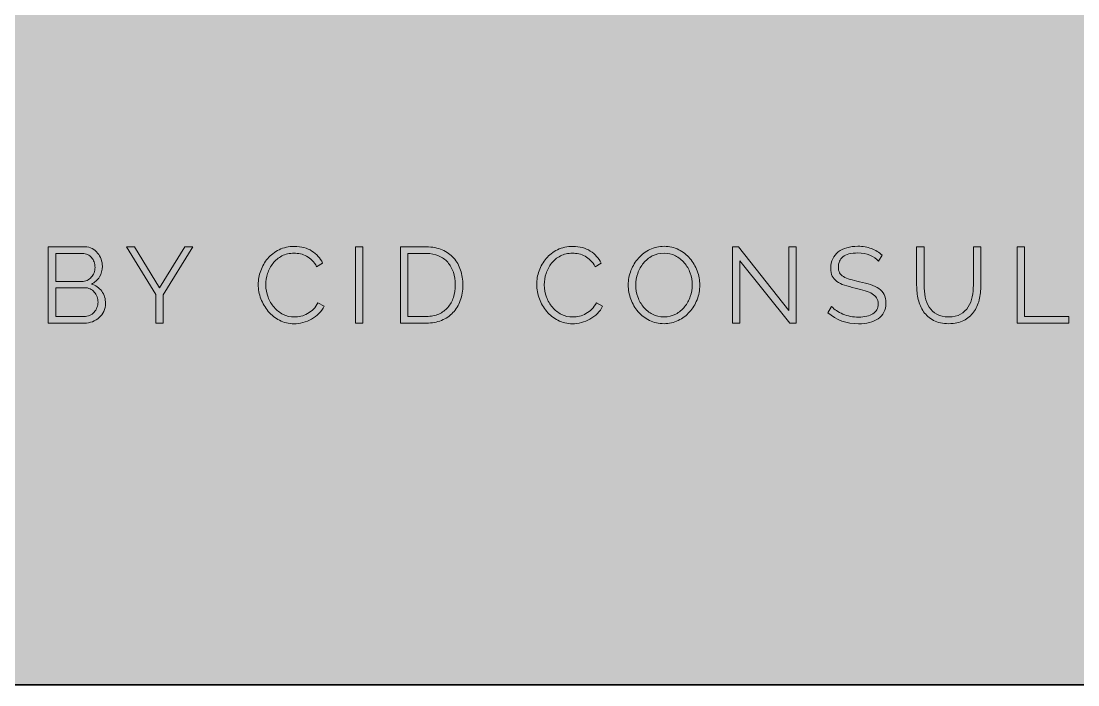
# Model space of a CAD drawing. Header units: centimetres. Extents: x -8 to 123, y -18 to 6.
# Drawn here: x 66.854 to 70.783, y -10.384 to -7.917 of the extents above; entities that cross this region are included whole.
import ezdxf

# ---------------------------------------------------------------- set-up
doc = ezdxf.new("R2010")
doc.units = ezdxf.units.CM
doc.header["$MEASUREMENT"] = 0
doc.layers.add('Layer 1', color=7, linetype='Continuous', lineweight=0)

# ---------------------------------------------------------------- blocks, each defined once
blk = doc.blocks.new('Block_17')
at = {"layer": 'Layer 1', "true_color": 0xf8f8f8, "transparency": 33554687}
h = blk.add_hatch(color=7, dxfattribs=at)
h.dxf.hatch_style = 2
edge = h.paths.add_edge_path()
edge.add_spline(control_points=[(67.1396, -8.9617), (67.1396, -8.9548), (67.1384, -8.9481), (67.136, -8.9415), (67.1336, -8.935), (67.1302, -8.9293), (67.1258, -8.9244), (67.1214, -8.9194), (67.1162, -8.9154), (67.1102, -8.9124), (67.1042, -8.9093), (67.0978, -8.9078), (67.0909, -8.9078), (67.0909, -8.9078), (66.9822, -8.9078), (66.9822, -8.9078), (66.9822, -8.9078), (66.9822, -9.0152), (66.9822, -9.0152), (66.9822, -9.0152), (67.0881, -9.0152), (67.0881, -9.0152), (67.0952, -9.0152), (67.102, -9.0138), (67.1084, -9.0108), (67.1148, -9.0079), (67.1203, -9.004), (67.1248, -8.9991), (67.1293, -8.9941), (67.1329, -8.9884), (67.1356, -8.9819), (67.1382, -8.9754), (67.1396, -8.9686), (67.1396, -8.9617)], knot_values=[0, 0, 0, 0, 1, 1, 1, 2, 2, 2, 3, 3, 3, 4, 4, 4, 5, 5, 5, 6, 6, 6, 7, 7, 7, 8, 8, 8, 9, 9, 9, 10, 10, 10, 11, 11, 11, 11], degree=3, periodic=0)
edge = h.paths.add_edge_path()
edge.add_spline(control_points=[(66.9822, -8.7804), (66.9822, -8.7804), (66.9822, -8.885), (66.9822, -8.885), (66.9822, -8.885), (67.0797, -8.885), (67.0797, -8.885), (67.0866, -8.885), (67.093, -8.8836), (67.099, -8.8806), (67.105, -8.8777), (67.1102, -8.8738), (67.1146, -8.8691), (67.119, -8.8643), (67.1224, -8.8587), (67.1248, -8.8525), (67.1272, -8.8462), (67.1284, -8.8396), (67.1284, -8.8327), (67.1284, -8.8255), (67.1273, -8.8187), (67.125, -8.8123), (67.1227, -8.806), (67.1195, -8.8004), (67.1154, -8.7958), (67.1113, -8.7911), (67.1064, -8.7874), (67.1006, -8.7846), (67.0949, -8.7818), (67.0887, -8.7804), (67.0821, -8.7804), (67.0821, -8.7804), (66.9822, -8.7804), (66.9822, -8.7804)], knot_values=[0, 0, 0, 0, 1, 1, 1, 2, 2, 2, 3, 3, 3, 4, 4, 4, 5, 5, 5, 6, 6, 6, 7, 7, 7, 8, 8, 8, 9, 9, 9, 10, 10, 10, 11, 11, 11, 11], degree=3, periodic=0)
edge = h.paths.add_edge_path()
edge.add_spline(control_points=[(67.1675, -8.9665), (67.1675, -8.9771), (67.1654, -8.9869), (67.1611, -8.9959), (67.1569, -9.0048), (67.1512, -9.0125), (67.144, -9.019), (67.1368, -9.0255), (67.1284, -9.0306), (67.1188, -9.0342), (67.1092, -9.0378), (67.099, -9.0396), (67.0881, -9.0396), (67.0881, -9.0396), (66.9547, -9.0396), (66.9547, -9.0396), (66.9547, -9.0396), (66.9547, -8.756), (66.9547, -8.756), (66.9547, -8.756), (67.0909, -8.756), (67.0909, -8.756), (67.1007, -8.756), (67.1096, -8.7582), (67.1176, -8.7624), (67.1256, -8.7667), (67.1324, -8.7722), (67.138, -8.779), (67.1436, -8.7858), (67.1479, -8.7935), (67.151, -8.8022), (67.154, -8.8108), (67.1556, -8.8195), (67.1556, -8.8283), (67.1556, -8.8427), (67.152, -8.8558), (67.1448, -8.8677), (67.1376, -8.8795), (67.1276, -8.8884), (67.1148, -8.8942), (67.1311, -8.899), (67.1439, -8.9079), (67.1533, -8.921), (67.1628, -8.934), (67.1675, -8.9492), (67.1675, -8.9665)], knot_values=[0, 0, 0, 0, 1, 1, 1, 2, 2, 2, 3, 3, 3, 4, 4, 4, 5, 5, 5, 6, 6, 6, 7, 7, 7, 8, 8, 8, 9, 9, 9, 10, 10, 10, 11, 11, 11, 12, 12, 12, 13, 13, 13, 14, 14, 14, 15, 15, 15, 15], degree=3, periodic=0)
h = blk.add_hatch(color=7, dxfattribs=at)
h.dxf.hatch_style = 2
edge = h.paths.add_edge_path()
edge.add_spline(control_points=[(67.2754, -8.756), (67.2754, -8.756), (67.3684, -8.9086), (67.3684, -8.9086), (67.3684, -8.9086), (67.4619, -8.756), (67.4619, -8.756), (67.4619, -8.756), (67.4922, -8.756), (67.4922, -8.756), (67.4922, -8.756), (67.382, -8.9341), (67.382, -8.9341), (67.382, -8.9341), (67.382, -9.0396), (67.382, -9.0396), (67.382, -9.0396), (67.3544, -9.0396), (67.3544, -9.0396), (67.3544, -9.0396), (67.3544, -8.9334), (67.3544, -8.9334), (67.3544, -8.9334), (67.245, -8.756), (67.245, -8.756), (67.245, -8.756), (67.2754, -8.756), (67.2754, -8.756)], knot_values=[0, 0, 0, 0, 1, 1, 1, 2, 2, 2, 3, 3, 3, 4, 4, 4, 5, 5, 5, 6, 6, 6, 7, 7, 7, 8, 8, 8, 9, 9, 9, 9], degree=3, periodic=0)
h = blk.add_hatch(color=7, dxfattribs=at)
h.dxf.hatch_style = 2
edge = h.paths.add_edge_path()
edge.add_spline(control_points=[(67.7354, -8.8958), (67.7354, -8.8788), (67.7384, -8.8618), (67.7444, -8.8449), (67.7504, -8.828), (67.7591, -8.8129), (67.7706, -8.7996), (67.782, -8.7863), (67.7961, -8.7754), (67.8129, -8.767), (67.8297, -8.7586), (67.8487, -8.7544), (67.87, -8.7544), (67.8953, -8.7544), (67.9169, -8.7602), (67.9347, -8.7716), (67.9526, -8.783), (67.9659, -8.798), (67.9747, -8.8163), (67.9747, -8.8163), (67.9523, -8.8299), (67.9523, -8.8299), (67.9478, -8.8206), (67.9423, -8.8127), (67.9359, -8.8064), (67.9295, -8.8), (67.9226, -8.7948), (67.9152, -8.7908), (67.9077, -8.7868), (67.9, -8.7839), (67.892, -8.7822), (67.884, -8.7805), (67.8761, -8.7796), (67.8684, -8.7796), (67.8514, -8.7796), (67.8363, -8.783), (67.8233, -8.79), (67.8102, -8.7969), (67.7993, -8.806), (67.7903, -8.8171), (67.7814, -8.8283), (67.7747, -8.8409), (67.7702, -8.8549), (67.7656, -8.8688), (67.7634, -8.883), (67.7634, -8.8974), (67.7634, -8.9131), (67.7661, -8.9282), (67.7716, -8.9425), (67.777, -8.9569), (67.7845, -8.9696), (67.7939, -8.9807), (67.8034, -8.9917), (67.8146, -9.0005), (67.8275, -9.007), (67.8404, -9.0136), (67.8544, -9.0168), (67.8696, -9.0168), (67.8776, -9.0168), (67.8858, -9.0158), (67.8942, -9.0138), (67.9026, -9.0118), (67.9107, -9.0086), (67.9186, -9.0042), (67.9264, -8.9998), (67.9337, -8.9944), (67.9403, -8.9879), (67.947, -8.9813), (67.9526, -8.9734), (67.9571, -8.9641), (67.9571, -8.9641), (67.9803, -8.9761), (67.9803, -8.9761), (67.9757, -8.9867), (67.9693, -8.9961), (67.9611, -9.0042), (67.9528, -9.0124), (67.9436, -9.0192), (67.9335, -9.0248), (67.9234, -9.0304), (67.9127, -9.0347), (67.9014, -9.0376), (67.89, -9.0405), (67.8789, -9.042), (67.868, -9.042), (67.8486, -9.042), (67.8307, -9.0377), (67.8145, -9.0292), (67.7983, -9.0207), (67.7843, -9.0096), (67.7726, -8.9959), (67.7609, -8.9821), (67.7517, -8.9666), (67.7452, -8.9491), (67.7387, -8.9317), (67.7354, -8.9139), (67.7354, -8.8958)], knot_values=[0, 0, 0, 0, 1, 1, 1, 2, 2, 2, 3, 3, 3, 4, 4, 4, 5, 5, 5, 6, 6, 6, 7, 7, 7, 8, 8, 8, 9, 9, 9, 10, 10, 10, 11, 11, 11, 12, 12, 12, 13, 13, 13, 14, 14, 14, 15, 15, 15, 16, 16, 16, 17, 17, 17, 18, 18, 18, 19, 19, 19, 20, 20, 20, 21, 21, 21, 22, 22, 22, 23, 23, 23, 24, 24, 24, 25, 25, 25, 26, 26, 26, 27, 27, 27, 28, 28, 28, 29, 29, 29, 30, 30, 30, 31, 31, 31, 32, 32, 32, 32], degree=3, periodic=0)
h = blk.add_hatch(color=7, dxfattribs=at)
h.dxf.hatch_style = 2
edge = h.paths.add_edge_path()
edge.add_spline(control_points=[(68.0969, -9.0396), (68.0969, -9.0396), (68.0969, -8.7564), (68.0969, -8.7564), (68.0969, -8.7564), (68.1244, -8.7564), (68.1244, -8.7564), (68.1244, -8.7564), (68.1244, -9.0396), (68.1244, -9.0396), (68.1244, -9.0396), (68.0969, -9.0396), (68.0969, -9.0396)], knot_values=[0, 0, 0, 0, 1, 1, 1, 2, 2, 2, 3, 3, 3, 4, 4, 4, 4], degree=3, periodic=0)
h = blk.add_hatch(color=7, dxfattribs=at)
h.dxf.hatch_style = 2
edge = h.paths.add_edge_path()
edge.add_spline(control_points=[(68.4679, -8.8974), (68.4679, -8.8804), (68.4655, -8.8647), (68.4607, -8.8505), (68.4559, -8.8362), (68.4489, -8.8239), (68.4397, -8.8135), (68.4305, -8.8031), (68.4193, -8.7951), (68.406, -8.7894), (68.3927, -8.7836), (68.3774, -8.7808), (68.3601, -8.7808), (68.3601, -8.7808), (68.2918, -8.7808), (68.2918, -8.7808), (68.2918, -8.7808), (68.2918, -9.0148), (68.2918, -9.0148), (68.2918, -9.0148), (68.3601, -9.0148), (68.3601, -9.0148), (68.3776, -9.0148), (68.3932, -9.0118), (68.4066, -9.0058), (68.42, -8.9998), (68.4313, -8.9916), (68.4403, -8.9811), (68.4494, -8.9706), (68.4562, -8.9582), (68.4609, -8.9439), (68.4656, -8.9297), (68.4679, -8.9142), (68.4679, -8.8974)], knot_values=[0, 0, 0, 0, 1, 1, 1, 2, 2, 2, 3, 3, 3, 4, 4, 4, 5, 5, 5, 6, 6, 6, 7, 7, 7, 8, 8, 8, 9, 9, 9, 10, 10, 10, 11, 11, 11, 11], degree=3, periodic=0)
edge = h.paths.add_edge_path()
edge.add_spline(control_points=[(68.2642, -9.0396), (68.2642, -9.0396), (68.2642, -8.756), (68.2642, -8.756), (68.2642, -8.756), (68.3601, -8.756), (68.3601, -8.756), (68.3827, -8.756), (68.4025, -8.7598), (68.4196, -8.7672), (68.4366, -8.7747), (68.4508, -8.7848), (68.4621, -8.7976), (68.4734, -8.8103), (68.4819, -8.8253), (68.4875, -8.8425), (68.4931, -8.8597), (68.4959, -8.878), (68.4959, -8.8974), (68.4959, -8.919), (68.4927, -8.9385), (68.4863, -8.9559), (68.4799, -8.9734), (68.4708, -8.9883), (68.4591, -9.0006), (68.4474, -9.013), (68.4332, -9.0226), (68.4164, -9.0294), (68.3996, -9.0362), (68.3808, -9.0396), (68.3601, -9.0396), (68.3601, -9.0396), (68.2642, -9.0396), (68.2642, -9.0396)], knot_values=[0, 0, 0, 0, 1, 1, 1, 2, 2, 2, 3, 3, 3, 4, 4, 4, 5, 5, 5, 6, 6, 6, 7, 7, 7, 8, 8, 8, 9, 9, 9, 10, 10, 10, 11, 11, 11, 11], degree=3, periodic=0)
h = blk.add_hatch(color=7, dxfattribs=at)
h.dxf.hatch_style = 2
edge = h.paths.add_edge_path()
edge.add_spline(control_points=[(68.7706, -8.8958), (68.7706, -8.8788), (68.7736, -8.8618), (68.7796, -8.8449), (68.7856, -8.828), (68.7943, -8.8129), (68.8058, -8.7996), (68.8172, -8.7863), (68.8313, -8.7754), (68.8481, -8.767), (68.8649, -8.7586), (68.8839, -8.7544), (68.9052, -8.7544), (68.9305, -8.7544), (68.9521, -8.7602), (68.9699, -8.7716), (68.9877, -8.783), (69.0011, -8.798), (69.0098, -8.8163), (69.0098, -8.8163), (68.9875, -8.8299), (68.9875, -8.8299), (68.983, -8.8206), (68.9775, -8.8127), (68.9711, -8.8064), (68.9647, -8.8), (68.9578, -8.7948), (68.9503, -8.7908), (68.9429, -8.7868), (68.9352, -8.7839), (68.9272, -8.7822), (68.9192, -8.7805), (68.9113, -8.7796), (68.9036, -8.7796), (68.8866, -8.7796), (68.8715, -8.783), (68.8585, -8.79), (68.8454, -8.7969), (68.8345, -8.806), (68.8255, -8.8171), (68.8166, -8.8283), (68.8099, -8.8409), (68.8054, -8.8549), (68.8008, -8.8688), (68.7986, -8.883), (68.7986, -8.8974), (68.7986, -8.9131), (68.8013, -8.9282), (68.8068, -8.9425), (68.8122, -8.9569), (68.8197, -8.9696), (68.8291, -8.9807), (68.8386, -8.9917), (68.8497, -9.0005), (68.8627, -9.007), (68.8756, -9.0136), (68.8896, -9.0168), (68.9048, -9.0168), (68.9128, -9.0168), (68.921, -9.0158), (68.9294, -9.0138), (68.9378, -9.0118), (68.9459, -9.0086), (68.9537, -9.0042), (68.9616, -8.9998), (68.9688, -8.9944), (68.9755, -8.9879), (68.9821, -8.9813), (68.9877, -8.9734), (68.9923, -8.9641), (68.9923, -8.9641), (69.0154, -8.9761), (69.0154, -8.9761), (69.0109, -8.9867), (69.0045, -8.9961), (68.9963, -9.0042), (68.988, -9.0124), (68.9788, -9.0192), (68.9687, -9.0248), (68.9586, -9.0304), (68.9479, -9.0347), (68.9366, -9.0376), (68.9252, -9.0405), (68.9141, -9.042), (68.9032, -9.042), (68.8838, -9.042), (68.8659, -9.0377), (68.8497, -9.0292), (68.8335, -9.0207), (68.8195, -9.0096), (68.8078, -8.9959), (68.796, -8.9821), (68.7869, -8.9666), (68.7804, -8.9491), (68.7739, -8.9317), (68.7706, -8.9139), (68.7706, -8.8958)], knot_values=[0, 0, 0, 0, 1, 1, 1, 2, 2, 2, 3, 3, 3, 4, 4, 4, 5, 5, 5, 6, 6, 6, 7, 7, 7, 8, 8, 8, 9, 9, 9, 10, 10, 10, 11, 11, 11, 12, 12, 12, 13, 13, 13, 14, 14, 14, 15, 15, 15, 16, 16, 16, 17, 17, 17, 18, 18, 18, 19, 19, 19, 20, 20, 20, 21, 21, 21, 22, 22, 22, 23, 23, 23, 24, 24, 24, 25, 25, 25, 26, 26, 26, 27, 27, 27, 28, 28, 28, 29, 29, 29, 30, 30, 30, 31, 31, 31, 32, 32, 32, 32], degree=3, periodic=0)
h = blk.add_hatch(color=7, dxfattribs=at)
h.dxf.hatch_style = 2
edge = h.paths.add_edge_path()
edge.add_spline(control_points=[(69.1389, -8.8978), (69.1389, -8.9133), (69.1414, -8.9281), (69.1465, -8.9423), (69.1515, -8.9566), (69.1587, -8.9692), (69.168, -8.9803), (69.1773, -8.9913), (69.1884, -9.0001), (69.2012, -9.0066), (69.2139, -9.0132), (69.2282, -9.0164), (69.2439, -9.0164), (69.2599, -9.0164), (69.2744, -9.013), (69.2874, -9.006), (69.3005, -8.9991), (69.3115, -8.9901), (69.3206, -8.9789), (69.3296, -8.9677), (69.3366, -8.9551), (69.3416, -8.9409), (69.3465, -8.9268), (69.3489, -8.9124), (69.3489, -8.8978), (69.3489, -8.8824), (69.3463, -8.8675), (69.3412, -8.8533), (69.336, -8.839), (69.3287, -8.8265), (69.3194, -8.8155), (69.3101, -8.8046), (69.299, -8.7959), (69.2862, -8.7894), (69.2735, -8.7829), (69.2593, -8.7796), (69.2439, -8.7796), (69.2279, -8.7796), (69.2134, -8.783), (69.2004, -8.7898), (69.1873, -8.7966), (69.1763, -8.8055), (69.1672, -8.8167), (69.1582, -8.8279), (69.1512, -8.8406), (69.1463, -8.8547), (69.1413, -8.8688), (69.1389, -8.8832), (69.1389, -8.8978)], knot_values=[0, 0, 0, 0, 1, 1, 1, 2, 2, 2, 3, 3, 3, 4, 4, 4, 5, 5, 5, 6, 6, 6, 7, 7, 7, 8, 8, 8, 9, 9, 9, 10, 10, 10, 11, 11, 11, 12, 12, 12, 13, 13, 13, 14, 14, 14, 15, 15, 15, 16, 16, 16, 16], degree=3, periodic=0)
edge = h.paths.add_edge_path()
edge.add_spline(control_points=[(69.2439, -9.0416), (69.2242, -9.0416), (69.2062, -9.0375), (69.1898, -9.0294), (69.1734, -9.0213), (69.1594, -9.0105), (69.1476, -8.9971), (69.1359, -8.9836), (69.1269, -8.9682), (69.1205, -8.9509), (69.1141, -8.9336), (69.1109, -8.9159), (69.1109, -8.8978), (69.1109, -8.8789), (69.1143, -8.8608), (69.1211, -8.8435), (69.1279, -8.8262), (69.1373, -8.8109), (69.1492, -8.7976), (69.1612, -8.7843), (69.1753, -8.7737), (69.1916, -8.7658), (69.2078, -8.758), (69.2254, -8.754), (69.2443, -8.754), (69.264, -8.754), (69.282, -8.7582), (69.2984, -8.7666), (69.3148, -8.775), (69.3288, -8.786), (69.3403, -8.7996), (69.3519, -8.8131), (69.3609, -8.8285), (69.3673, -8.8457), (69.3737, -8.8629), (69.3769, -8.8804), (69.3769, -8.8982), (69.3769, -8.9171), (69.3735, -8.9352), (69.3667, -8.9525), (69.3599, -8.9698), (69.3506, -8.9851), (69.3388, -8.9982), (69.3269, -9.0114), (69.3129, -9.0219), (69.2966, -9.0298), (69.2804, -9.0377), (69.2628, -9.0416), (69.2439, -9.0416)], knot_values=[0, 0, 0, 0, 1, 1, 1, 2, 2, 2, 3, 3, 3, 4, 4, 4, 5, 5, 5, 6, 6, 6, 7, 7, 7, 8, 8, 8, 9, 9, 9, 10, 10, 10, 11, 11, 11, 12, 12, 12, 13, 13, 13, 14, 14, 14, 15, 15, 15, 16, 16, 16, 16], degree=3, periodic=0)
h = blk.add_hatch(color=7, dxfattribs=at)
h.dxf.hatch_style = 2
edge = h.paths.add_edge_path()
edge.add_spline(control_points=[(69.5262, -8.808), (69.5262, -8.808), (69.5262, -9.0396), (69.5262, -9.0396), (69.5262, -9.0396), (69.4987, -9.0396), (69.4987, -9.0396), (69.4987, -9.0396), (69.4987, -8.756), (69.4987, -8.756), (69.4987, -8.756), (69.5203, -8.756), (69.5203, -8.756), (69.5203, -8.756), (69.708, -8.9921), (69.708, -8.9921), (69.708, -8.9921), (69.708, -8.7564), (69.708, -8.7564), (69.708, -8.7564), (69.7355, -8.7564), (69.7355, -8.7564), (69.7355, -8.7564), (69.7355, -9.0396), (69.7355, -9.0396), (69.7355, -9.0396), (69.7116, -9.0396), (69.7116, -9.0396), (69.7116, -9.0396), (69.5262, -8.808), (69.5262, -8.808)], knot_values=[0, 0, 0, 0, 1, 1, 1, 2, 2, 2, 3, 3, 3, 4, 4, 4, 5, 5, 5, 6, 6, 6, 7, 7, 7, 8, 8, 8, 9, 9, 9, 10, 10, 10, 10], degree=3, periodic=0)
h = blk.add_hatch(color=7, dxfattribs=at)
h.dxf.hatch_style = 2
edge = h.paths.add_edge_path()
edge.add_spline(control_points=[(70.0419, -8.8091), (70.0339, -8.8001), (70.0231, -8.7928), (70.0097, -8.7872), (69.9963, -8.7816), (69.9812, -8.7788), (69.9644, -8.7788), (69.9391, -8.7788), (69.9207, -8.7835), (69.9093, -8.793), (69.8978, -8.8024), (69.8921, -8.8153), (69.8921, -8.8315), (69.8921, -8.84), (69.8936, -8.847), (69.8967, -8.8525), (69.8997, -8.8579), (69.9045, -8.8627), (69.9111, -8.8667), (69.9176, -8.8707), (69.9258, -8.8741), (69.9358, -8.877), (69.9458, -8.88), (69.9576, -8.8829), (69.9712, -8.8858), (69.9863, -8.889), (69.9999, -8.8925), (70.0119, -8.8964), (70.0239, -8.9003), (70.0341, -8.9052), (70.0426, -8.9112), (70.0512, -8.9172), (70.0577, -8.9245), (70.0622, -8.9331), (70.0667, -8.9418), (70.069, -8.9525), (70.069, -8.9653), (70.069, -8.9783), (70.0665, -8.9897), (70.0614, -8.9992), (70.0564, -9.0088), (70.0493, -9.0168), (70.0403, -9.0232), (70.0312, -9.0296), (70.0204, -9.0343), (70.0079, -9.0374), (69.9954, -9.0404), (69.9818, -9.042), (69.9672, -9.042), (69.9227, -9.042), (69.8848, -9.0283), (69.8533, -9.0008), (69.8533, -9.0008), (69.8669, -8.9781), (69.8669, -8.9781), (69.8773, -8.989), (69.8913, -8.9982), (69.9089, -9.0058), (69.9264, -9.0134), (69.946, -9.0172), (69.9676, -9.0172), (69.9902, -9.0172), (70.0079, -9.0132), (70.0207, -9.005), (70.0335, -8.9969), (70.0399, -8.9846), (70.0399, -8.9681), (70.0399, -8.9593), (70.0381, -8.9519), (70.0345, -8.9459), (70.0309, -8.9399), (70.0255, -8.9348), (70.0183, -8.9304), (70.0111, -8.926), (70.0021, -8.9222), (69.9913, -8.919), (69.9805, -8.9158), (69.9681, -8.9126), (69.954, -8.9094), (69.9391, -8.9059), (69.926, -8.9023), (69.9149, -8.8986), (69.9037, -8.8949), (69.8943, -8.8902), (69.8867, -8.8846), (69.8791, -8.879), (69.8734, -8.8723), (69.8695, -8.8645), (69.8657, -8.8566), (69.8637, -8.847), (69.8637, -8.8355), (69.8637, -8.8225), (69.8662, -8.8108), (69.8711, -8.8006), (69.876, -8.7903), (69.883, -8.7818), (69.8919, -8.775), (69.9008, -8.7682), (69.9115, -8.763), (69.9238, -8.7594), (69.9362, -8.7558), (69.9499, -8.754), (69.9648, -8.754), (69.9834, -8.754), (70.0001, -8.7569), (70.0149, -8.7626), (70.0297, -8.7684), (70.043, -8.7764), (70.055, -8.7868), (70.055, -8.7868), (70.0419, -8.8091), (70.0419, -8.8091)], knot_values=[0, 0, 0, 0, 1, 1, 1, 2, 2, 2, 3, 3, 3, 4, 4, 4, 5, 5, 5, 6, 6, 6, 7, 7, 7, 8, 8, 8, 9, 9, 9, 10, 10, 10, 11, 11, 11, 12, 12, 12, 13, 13, 13, 14, 14, 14, 15, 15, 15, 16, 16, 16, 17, 17, 17, 18, 18, 18, 19, 19, 19, 20, 20, 20, 21, 21, 21, 22, 22, 22, 23, 23, 23, 24, 24, 24, 25, 25, 25, 26, 26, 26, 27, 27, 27, 28, 28, 28, 29, 29, 29, 30, 30, 30, 31, 31, 31, 32, 32, 32, 33, 33, 33, 34, 34, 34, 35, 35, 35, 36, 36, 36, 37, 37, 37, 37], degree=3, periodic=0)
h = blk.add_hatch(color=7, dxfattribs=at)
h.dxf.hatch_style = 2
edge = h.paths.add_edge_path()
edge.add_spline(control_points=[(70.3022, -9.0164), (70.3201, -9.0164), (70.3349, -9.013), (70.3468, -9.0062), (70.3586, -8.9995), (70.3681, -8.9905), (70.3751, -8.9795), (70.3822, -8.9684), (70.3871, -8.9559), (70.3899, -8.9417), (70.3927, -8.9276), (70.3941, -8.9134), (70.3941, -8.899), (70.3941, -8.899), (70.3941, -8.756), (70.3941, -8.756), (70.3941, -8.756), (70.422, -8.756), (70.422, -8.756), (70.422, -8.756), (70.422, -8.899), (70.422, -8.899), (70.422, -8.9182), (70.4199, -8.9364), (70.4156, -8.9535), (70.4114, -8.9707), (70.4045, -8.9858), (70.3951, -8.9988), (70.3856, -9.0119), (70.3733, -9.0223), (70.3581, -9.03), (70.343, -9.0377), (70.3245, -9.0416), (70.3026, -9.0416), (70.28, -9.0416), (70.2611, -9.0375), (70.2459, -9.0294), (70.2307, -9.0213), (70.2185, -9.0106), (70.2092, -8.9972), (70.1998, -8.9839), (70.1932, -8.9688), (70.1892, -8.9517), (70.1852, -8.9347), (70.1832, -8.9171), (70.1832, -8.899), (70.1832, -8.899), (70.1832, -8.756), (70.1832, -8.756), (70.1832, -8.756), (70.2108, -8.756), (70.2108, -8.756), (70.2108, -8.756), (70.2108, -8.899), (70.2108, -8.899), (70.2108, -8.9139), (70.2122, -8.9284), (70.2152, -8.9425), (70.2181, -8.9566), (70.2231, -8.9692), (70.2301, -8.9801), (70.2372, -8.991), (70.2466, -8.9998), (70.2583, -9.0064), (70.27, -9.0131), (70.2847, -9.0164), (70.3022, -9.0164)], knot_values=[0, 0, 0, 0, 1, 1, 1, 2, 2, 2, 3, 3, 3, 4, 4, 4, 5, 5, 5, 6, 6, 6, 7, 7, 7, 8, 8, 8, 9, 9, 9, 10, 10, 10, 11, 11, 11, 12, 12, 12, 13, 13, 13, 14, 14, 14, 15, 15, 15, 16, 16, 16, 17, 17, 17, 18, 18, 18, 19, 19, 19, 20, 20, 20, 21, 21, 21, 22, 22, 22, 22], degree=3, periodic=0)
h = blk.add_hatch(color=7, dxfattribs=at)
h.dxf.hatch_style = 2
edge = h.paths.add_edge_path()
edge.add_spline(control_points=[(70.5571, -9.0396), (70.5571, -9.0396), (70.5571, -8.756), (70.5571, -8.756), (70.5571, -8.756), (70.5846, -8.756), (70.5846, -8.756), (70.5846, -8.756), (70.5846, -9.0148), (70.5846, -9.0148), (70.5846, -9.0148), (70.7488, -9.0148), (70.7488, -9.0148), (70.7488, -9.0148), (70.7488, -9.0396), (70.7488, -9.0396), (70.7488, -9.0396), (70.5571, -9.0396), (70.5571, -9.0396)], knot_values=[0, 0, 0, 0, 1, 1, 1, 2, 2, 2, 3, 3, 3, 4, 4, 4, 5, 5, 5, 6, 6, 6, 6], degree=3, periodic=0)
at = {"layer": 'Layer 1'}
for points, knots in [([(67.1675, -8.9665), (67.1675, -8.9771), (67.1654, -8.9869), (67.1611, -8.9959), (67.1569, -9.0048), (67.1512, -9.0125), (67.144, -9.019), (67.1368, -9.0255), (67.1284, -9.0306), (67.1188, -9.0342), (67.1092, -9.0378), (67.099, -9.0396), (67.0881, -9.0396), (67.0881, -9.0396), (66.9547, -9.0396), (66.9547, -9.0396), (66.9547, -9.0396), (66.9547, -8.756), (66.9547, -8.756), (66.9547, -8.756), (67.0909, -8.756), (67.0909, -8.756), (67.1007, -8.756), (67.1096, -8.7582), (67.1176, -8.7624), (67.1256, -8.7667), (67.1324, -8.7722), (67.138, -8.779), (67.1436, -8.7858), (67.1479, -8.7935), (67.151, -8.8022), (67.154, -8.8108), (67.1556, -8.8195), (67.1556, -8.8283), (67.1556, -8.8427), (67.152, -8.8558), (67.1448, -8.8677), (67.1376, -8.8795), (67.1276, -8.8884), (67.1148, -8.8942), (67.1311, -8.899), (67.1439, -8.9079), (67.1533, -8.921), (67.1628, -8.934), (67.1675, -8.9492), (67.1675, -8.9665)], [0, 0, 0, 0, 1, 1, 1, 2, 2, 2, 3, 3, 3, 4, 4, 4, 5, 5, 5, 6, 6, 6, 7, 7, 7, 8, 8, 8, 9, 9, 9, 10, 10, 10, 11, 11, 11, 12, 12, 12, 13, 13, 13, 14, 14, 14, 15, 15, 15, 15]), ([(67.2754, -8.756), (67.2754, -8.756), (67.3684, -8.9086), (67.3684, -8.9086), (67.3684, -8.9086), (67.4619, -8.756), (67.4619, -8.756), (67.4619, -8.756), (67.4922, -8.756), (67.4922, -8.756), (67.4922, -8.756), (67.382, -8.9341), (67.382, -8.9341), (67.382, -8.9341), (67.382, -9.0396), (67.382, -9.0396), (67.382, -9.0396), (67.3544, -9.0396), (67.3544, -9.0396), (67.3544, -9.0396), (67.3544, -8.9334), (67.3544, -8.9334), (67.3544, -8.9334), (67.245, -8.756), (67.245, -8.756), (67.245, -8.756), (67.2754, -8.756), (67.2754, -8.756)], [0, 0, 0, 0, 1, 1, 1, 2, 2, 2, 3, 3, 3, 4, 4, 4, 5, 5, 5, 6, 6, 6, 7, 7, 7, 8, 8, 8, 9, 9, 9, 9]), ([(67.7354, -8.8958), (67.7354, -8.8788), (67.7384, -8.8618), (67.7444, -8.8449), (67.7504, -8.828), (67.7591, -8.8129), (67.7706, -8.7996), (67.782, -8.7863), (67.7961, -8.7754), (67.8129, -8.767), (67.8297, -8.7586), (67.8487, -8.7544), (67.87, -8.7544), (67.8953, -8.7544), (67.9169, -8.7602), (67.9347, -8.7716), (67.9526, -8.783), (67.9659, -8.798), (67.9747, -8.8163), (67.9747, -8.8163), (67.9523, -8.8299), (67.9523, -8.8299), (67.9478, -8.8206), (67.9423, -8.8127), (67.9359, -8.8064), (67.9295, -8.8), (67.9226, -8.7948), (67.9152, -8.7908), (67.9077, -8.7868), (67.9, -8.7839), (67.892, -8.7822), (67.884, -8.7805), (67.8761, -8.7796), (67.8684, -8.7796), (67.8514, -8.7796), (67.8363, -8.783), (67.8233, -8.79), (67.8102, -8.7969), (67.7993, -8.806), (67.7903, -8.8171), (67.7814, -8.8283), (67.7747, -8.8409), (67.7702, -8.8549), (67.7656, -8.8688), (67.7634, -8.883), (67.7634, -8.8974), (67.7634, -8.9131), (67.7661, -8.9282), (67.7716, -8.9425), (67.777, -8.9569), (67.7845, -8.9696), (67.7939, -8.9807), (67.8034, -8.9917), (67.8146, -9.0005), (67.8275, -9.007), (67.8404, -9.0136), (67.8544, -9.0168), (67.8696, -9.0168), (67.8776, -9.0168), (67.8858, -9.0158), (67.8942, -9.0138), (67.9026, -9.0118), (67.9107, -9.0086), (67.9186, -9.0042), (67.9264, -8.9998), (67.9337, -8.9944), (67.9403, -8.9879), (67.947, -8.9813), (67.9526, -8.9734), (67.9571, -8.9641), (67.9571, -8.9641), (67.9803, -8.9761), (67.9803, -8.9761), (67.9757, -8.9867), (67.9693, -8.9961), (67.9611, -9.0042), (67.9528, -9.0124), (67.9436, -9.0192), (67.9335, -9.0248), (67.9234, -9.0304), (67.9127, -9.0347), (67.9014, -9.0376), (67.89, -9.0405), (67.8789, -9.042), (67.868, -9.042), (67.8486, -9.042), (67.8307, -9.0377), (67.8145, -9.0292), (67.7983, -9.0207), (67.7843, -9.0096), (67.7726, -8.9959), (67.7609, -8.9821), (67.7517, -8.9666), (67.7452, -8.9491), (67.7387, -8.9317), (67.7354, -8.9139), (67.7354, -8.8958)], [0, 0, 0, 0, 1, 1, 1, 2, 2, 2, 3, 3, 3, 4, 4, 4, 5, 5, 5, 6, 6, 6, 7, 7, 7, 8, 8, 8, 9, 9, 9, 10, 10, 10, 11, 11, 11, 12, 12, 12, 13, 13, 13, 14, 14, 14, 15, 15, 15, 16, 16, 16, 17, 17, 17, 18, 18, 18, 19, 19, 19, 20, 20, 20, 21, 21, 21, 22, 22, 22, 23, 23, 23, 24, 24, 24, 25, 25, 25, 26, 26, 26, 27, 27, 27, 28, 28, 28, 29, 29, 29, 30, 30, 30, 31, 31, 31, 32, 32, 32, 32]), ([(68.0969, -9.0396), (68.0969, -9.0396), (68.0969, -8.7564), (68.0969, -8.7564), (68.0969, -8.7564), (68.1244, -8.7564), (68.1244, -8.7564), (68.1244, -8.7564), (68.1244, -9.0396), (68.1244, -9.0396), (68.1244, -9.0396), (68.0969, -9.0396), (68.0969, -9.0396)], [0, 0, 0, 0, 1, 1, 1, 2, 2, 2, 3, 3, 3, 4, 4, 4, 4]), ([(68.2642, -9.0396), (68.2642, -9.0396), (68.2642, -8.756), (68.2642, -8.756), (68.2642, -8.756), (68.3601, -8.756), (68.3601, -8.756), (68.3827, -8.756), (68.4025, -8.7598), (68.4196, -8.7672), (68.4366, -8.7747), (68.4508, -8.7848), (68.4621, -8.7976), (68.4734, -8.8103), (68.4819, -8.8253), (68.4875, -8.8425), (68.4931, -8.8597), (68.4959, -8.878), (68.4959, -8.8974), (68.4959, -8.919), (68.4927, -8.9385), (68.4863, -8.9559), (68.4799, -8.9734), (68.4708, -8.9883), (68.4591, -9.0006), (68.4474, -9.013), (68.4332, -9.0226), (68.4164, -9.0294), (68.3996, -9.0362), (68.3808, -9.0396), (68.3601, -9.0396), (68.3601, -9.0396), (68.2642, -9.0396), (68.2642, -9.0396)], [0, 0, 0, 0, 1, 1, 1, 2, 2, 2, 3, 3, 3, 4, 4, 4, 5, 5, 5, 6, 6, 6, 7, 7, 7, 8, 8, 8, 9, 9, 9, 10, 10, 10, 11, 11, 11, 11]), ([(68.7706, -8.8958), (68.7706, -8.8788), (68.7736, -8.8618), (68.7796, -8.8449), (68.7856, -8.828), (68.7943, -8.8129), (68.8058, -8.7996), (68.8172, -8.7863), (68.8313, -8.7754), (68.8481, -8.767), (68.8649, -8.7586), (68.8839, -8.7544), (68.9052, -8.7544), (68.9305, -8.7544), (68.9521, -8.7602), (68.9699, -8.7716), (68.9877, -8.783), (69.0011, -8.798), (69.0098, -8.8163), (69.0098, -8.8163), (68.9875, -8.8299), (68.9875, -8.8299), (68.983, -8.8206), (68.9775, -8.8127), (68.9711, -8.8064), (68.9647, -8.8), (68.9578, -8.7948), (68.9503, -8.7908), (68.9429, -8.7868), (68.9352, -8.7839), (68.9272, -8.7822), (68.9192, -8.7805), (68.9113, -8.7796), (68.9036, -8.7796), (68.8866, -8.7796), (68.8715, -8.783), (68.8585, -8.79), (68.8454, -8.7969), (68.8345, -8.806), (68.8255, -8.8171), (68.8166, -8.8283), (68.8099, -8.8409), (68.8054, -8.8549), (68.8008, -8.8688), (68.7986, -8.883), (68.7986, -8.8974), (68.7986, -8.9131), (68.8013, -8.9282), (68.8068, -8.9425), (68.8122, -8.9569), (68.8197, -8.9696), (68.8291, -8.9807), (68.8386, -8.9917), (68.8497, -9.0005), (68.8627, -9.007), (68.8756, -9.0136), (68.8896, -9.0168), (68.9048, -9.0168), (68.9128, -9.0168), (68.921, -9.0158), (68.9294, -9.0138), (68.9378, -9.0118), (68.9459, -9.0086), (68.9537, -9.0042), (68.9616, -8.9998), (68.9688, -8.9944), (68.9755, -8.9879), (68.9821, -8.9813), (68.9877, -8.9734), (68.9923, -8.9641), (68.9923, -8.9641), (69.0154, -8.9761), (69.0154, -8.9761), (69.0109, -8.9867), (69.0045, -8.9961), (68.9963, -9.0042), (68.988, -9.0124), (68.9788, -9.0192), (68.9687, -9.0248), (68.9586, -9.0304), (68.9479, -9.0347), (68.9366, -9.0376), (68.9252, -9.0405), (68.9141, -9.042), (68.9032, -9.042), (68.8838, -9.042), (68.8659, -9.0377), (68.8497, -9.0292), (68.8335, -9.0207), (68.8195, -9.0096), (68.8078, -8.9959), (68.796, -8.9821), (68.7869, -8.9666), (68.7804, -8.9491), (68.7739, -8.9317), (68.7706, -8.9139), (68.7706, -8.8958)], [0, 0, 0, 0, 1, 1, 1, 2, 2, 2, 3, 3, 3, 4, 4, 4, 5, 5, 5, 6, 6, 6, 7, 7, 7, 8, 8, 8, 9, 9, 9, 10, 10, 10, 11, 11, 11, 12, 12, 12, 13, 13, 13, 14, 14, 14, 15, 15, 15, 16, 16, 16, 17, 17, 17, 18, 18, 18, 19, 19, 19, 20, 20, 20, 21, 21, 21, 22, 22, 22, 23, 23, 23, 24, 24, 24, 25, 25, 25, 26, 26, 26, 27, 27, 27, 28, 28, 28, 29, 29, 29, 30, 30, 30, 31, 31, 31, 32, 32, 32, 32]), ([(69.2439, -9.0416), (69.2242, -9.0416), (69.2062, -9.0375), (69.1898, -9.0294), (69.1734, -9.0213), (69.1594, -9.0105), (69.1476, -8.9971), (69.1359, -8.9836), (69.1269, -8.9682), (69.1205, -8.9509), (69.1141, -8.9336), (69.1109, -8.9159), (69.1109, -8.8978), (69.1109, -8.8789), (69.1143, -8.8608), (69.1211, -8.8435), (69.1279, -8.8262), (69.1373, -8.8109), (69.1492, -8.7976), (69.1612, -8.7843), (69.1753, -8.7737), (69.1916, -8.7658), (69.2078, -8.758), (69.2254, -8.754), (69.2443, -8.754), (69.264, -8.754), (69.282, -8.7582), (69.2984, -8.7666), (69.3148, -8.775), (69.3288, -8.786), (69.3403, -8.7996), (69.3519, -8.8131), (69.3609, -8.8285), (69.3673, -8.8457), (69.3737, -8.8629), (69.3769, -8.8804), (69.3769, -8.8982), (69.3769, -8.9171), (69.3735, -8.9352), (69.3667, -8.9525), (69.3599, -8.9698), (69.3506, -8.9851), (69.3388, -8.9982), (69.3269, -9.0114), (69.3129, -9.0219), (69.2966, -9.0298), (69.2804, -9.0377), (69.2628, -9.0416), (69.2439, -9.0416)], [0, 0, 0, 0, 1, 1, 1, 2, 2, 2, 3, 3, 3, 4, 4, 4, 5, 5, 5, 6, 6, 6, 7, 7, 7, 8, 8, 8, 9, 9, 9, 10, 10, 10, 11, 11, 11, 12, 12, 12, 13, 13, 13, 14, 14, 14, 15, 15, 15, 16, 16, 16, 16]), ([(69.5262, -8.808), (69.5262, -8.808), (69.5262, -9.0396), (69.5262, -9.0396), (69.5262, -9.0396), (69.4987, -9.0396), (69.4987, -9.0396), (69.4987, -9.0396), (69.4987, -8.756), (69.4987, -8.756), (69.4987, -8.756), (69.5203, -8.756), (69.5203, -8.756), (69.5203, -8.756), (69.708, -8.9921), (69.708, -8.9921), (69.708, -8.9921), (69.708, -8.7564), (69.708, -8.7564), (69.708, -8.7564), (69.7355, -8.7564), (69.7355, -8.7564), (69.7355, -8.7564), (69.7355, -9.0396), (69.7355, -9.0396), (69.7355, -9.0396), (69.7116, -9.0396), (69.7116, -9.0396), (69.7116, -9.0396), (69.5262, -8.808), (69.5262, -8.808)], [0, 0, 0, 0, 1, 1, 1, 2, 2, 2, 3, 3, 3, 4, 4, 4, 5, 5, 5, 6, 6, 6, 7, 7, 7, 8, 8, 8, 9, 9, 9, 10, 10, 10, 10]), ([(70.0419, -8.8091), (70.0339, -8.8001), (70.0231, -8.7928), (70.0097, -8.7872), (69.9963, -8.7816), (69.9812, -8.7788), (69.9644, -8.7788), (69.9391, -8.7788), (69.9207, -8.7835), (69.9093, -8.793), (69.8978, -8.8024), (69.8921, -8.8153), (69.8921, -8.8315), (69.8921, -8.84), (69.8936, -8.847), (69.8967, -8.8525), (69.8997, -8.8579), (69.9045, -8.8627), (69.9111, -8.8667), (69.9176, -8.8707), (69.9258, -8.8741), (69.9358, -8.877), (69.9458, -8.88), (69.9576, -8.8829), (69.9712, -8.8858), (69.9863, -8.889), (69.9999, -8.8925), (70.0119, -8.8964), (70.0239, -8.9003), (70.0341, -8.9052), (70.0426, -8.9112), (70.0512, -8.9172), (70.0577, -8.9245), (70.0622, -8.9331), (70.0667, -8.9418), (70.069, -8.9525), (70.069, -8.9653), (70.069, -8.9783), (70.0665, -8.9897), (70.0614, -8.9992), (70.0564, -9.0088), (70.0493, -9.0168), (70.0403, -9.0232), (70.0312, -9.0296), (70.0204, -9.0343), (70.0079, -9.0374), (69.9954, -9.0404), (69.9818, -9.042), (69.9672, -9.042), (69.9227, -9.042), (69.8848, -9.0283), (69.8533, -9.0008), (69.8533, -9.0008), (69.8669, -8.9781), (69.8669, -8.9781), (69.8773, -8.989), (69.8913, -8.9982), (69.9089, -9.0058), (69.9264, -9.0134), (69.946, -9.0172), (69.9676, -9.0172), (69.9902, -9.0172), (70.0079, -9.0132), (70.0207, -9.005), (70.0335, -8.9969), (70.0399, -8.9846), (70.0399, -8.9681), (70.0399, -8.9593), (70.0381, -8.9519), (70.0345, -8.9459), (70.0309, -8.9399), (70.0255, -8.9348), (70.0183, -8.9304), (70.0111, -8.926), (70.0021, -8.9222), (69.9913, -8.919), (69.9805, -8.9158), (69.9681, -8.9126), (69.954, -8.9094), (69.9391, -8.9059), (69.926, -8.9023), (69.9149, -8.8986), (69.9037, -8.8949), (69.8943, -8.8902), (69.8867, -8.8846), (69.8791, -8.879), (69.8734, -8.8723), (69.8695, -8.8645), (69.8657, -8.8566), (69.8637, -8.847), (69.8637, -8.8355), (69.8637, -8.8225), (69.8662, -8.8108), (69.8711, -8.8006), (69.876, -8.7903), (69.883, -8.7818), (69.8919, -8.775), (69.9008, -8.7682), (69.9115, -8.763), (69.9238, -8.7594), (69.9362, -8.7558), (69.9499, -8.754), (69.9648, -8.754), (69.9834, -8.754), (70.0001, -8.7569), (70.0149, -8.7626), (70.0297, -8.7684), (70.043, -8.7764), (70.055, -8.7868), (70.055, -8.7868), (70.0419, -8.8091), (70.0419, -8.8091)], [0, 0, 0, 0, 1, 1, 1, 2, 2, 2, 3, 3, 3, 4, 4, 4, 5, 5, 5, 6, 6, 6, 7, 7, 7, 8, 8, 8, 9, 9, 9, 10, 10, 10, 11, 11, 11, 12, 12, 12, 13, 13, 13, 14, 14, 14, 15, 15, 15, 16, 16, 16, 17, 17, 17, 18, 18, 18, 19, 19, 19, 20, 20, 20, 21, 21, 21, 22, 22, 22, 23, 23, 23, 24, 24, 24, 25, 25, 25, 26, 26, 26, 27, 27, 27, 28, 28, 28, 29, 29, 29, 30, 30, 30, 31, 31, 31, 32, 32, 32, 33, 33, 33, 34, 34, 34, 35, 35, 35, 36, 36, 36, 37, 37, 37, 37]), ([(70.3022, -9.0164), (70.3201, -9.0164), (70.3349, -9.013), (70.3468, -9.0062), (70.3586, -8.9995), (70.3681, -8.9905), (70.3751, -8.9795), (70.3822, -8.9684), (70.3871, -8.9559), (70.3899, -8.9417), (70.3927, -8.9276), (70.3941, -8.9134), (70.3941, -8.899), (70.3941, -8.899), (70.3941, -8.756), (70.3941, -8.756), (70.3941, -8.756), (70.422, -8.756), (70.422, -8.756), (70.422, -8.756), (70.422, -8.899), (70.422, -8.899), (70.422, -8.9182), (70.4199, -8.9364), (70.4156, -8.9535), (70.4114, -8.9707), (70.4045, -8.9858), (70.3951, -8.9988), (70.3856, -9.0119), (70.3733, -9.0223), (70.3581, -9.03), (70.343, -9.0377), (70.3245, -9.0416), (70.3026, -9.0416), (70.28, -9.0416), (70.2611, -9.0375), (70.2459, -9.0294), (70.2307, -9.0213), (70.2185, -9.0106), (70.2092, -8.9972), (70.1998, -8.9839), (70.1932, -8.9688), (70.1892, -8.9517), (70.1852, -8.9347), (70.1832, -8.9171), (70.1832, -8.899), (70.1832, -8.899), (70.1832, -8.756), (70.1832, -8.756), (70.1832, -8.756), (70.2108, -8.756), (70.2108, -8.756), (70.2108, -8.756), (70.2108, -8.899), (70.2108, -8.899), (70.2108, -8.9139), (70.2122, -8.9284), (70.2152, -8.9425), (70.2181, -8.9566), (70.2231, -8.9692), (70.2301, -8.9801), (70.2372, -8.991), (70.2466, -8.9998), (70.2583, -9.0064), (70.27, -9.0131), (70.2847, -9.0164), (70.3022, -9.0164)], [0, 0, 0, 0, 1, 1, 1, 2, 2, 2, 3, 3, 3, 4, 4, 4, 5, 5, 5, 6, 6, 6, 7, 7, 7, 8, 8, 8, 9, 9, 9, 10, 10, 10, 11, 11, 11, 12, 12, 12, 13, 13, 13, 14, 14, 14, 15, 15, 15, 16, 16, 16, 17, 17, 17, 18, 18, 18, 19, 19, 19, 20, 20, 20, 21, 21, 21, 22, 22, 22, 22]), ([(70.5571, -9.0396), (70.5571, -9.0396), (70.5571, -8.756), (70.5571, -8.756), (70.5571, -8.756), (70.5846, -8.756), (70.5846, -8.756), (70.5846, -8.756), (70.5846, -9.0148), (70.5846, -9.0148), (70.5846, -9.0148), (70.7488, -9.0148), (70.7488, -9.0148), (70.7488, -9.0148), (70.7488, -9.0396), (70.7488, -9.0396), (70.7488, -9.0396), (70.5571, -9.0396), (70.5571, -9.0396)], [0, 0, 0, 0, 1, 1, 1, 2, 2, 2, 3, 3, 3, 4, 4, 4, 5, 5, 5, 6, 6, 6, 6]), ([(66.9822, -8.7804), (66.9822, -8.7804), (66.9822, -8.885), (66.9822, -8.885), (66.9822, -8.885), (67.0797, -8.885), (67.0797, -8.885), (67.0866, -8.885), (67.093, -8.8836), (67.099, -8.8806), (67.105, -8.8777), (67.1102, -8.8738), (67.1146, -8.8691), (67.119, -8.8643), (67.1224, -8.8587), (67.1248, -8.8525), (67.1272, -8.8462), (67.1284, -8.8396), (67.1284, -8.8327), (67.1284, -8.8255), (67.1273, -8.8187), (67.125, -8.8123), (67.1227, -8.806), (67.1195, -8.8004), (67.1154, -8.7958), (67.1113, -8.7911), (67.1064, -8.7874), (67.1006, -8.7846), (67.0949, -8.7818), (67.0887, -8.7804), (67.0821, -8.7804), (67.0821, -8.7804), (66.9822, -8.7804), (66.9822, -8.7804)], [0, 0, 0, 0, 1, 1, 1, 2, 2, 2, 3, 3, 3, 4, 4, 4, 5, 5, 5, 6, 6, 6, 7, 7, 7, 8, 8, 8, 9, 9, 9, 10, 10, 10, 11, 11, 11, 11]), ([(68.4679, -8.8974), (68.4679, -8.8804), (68.4655, -8.8647), (68.4607, -8.8505), (68.4559, -8.8362), (68.4489, -8.8239), (68.4397, -8.8135), (68.4305, -8.8031), (68.4193, -8.7951), (68.406, -8.7894), (68.3927, -8.7836), (68.3774, -8.7808), (68.3601, -8.7808), (68.3601, -8.7808), (68.2918, -8.7808), (68.2918, -8.7808), (68.2918, -8.7808), (68.2918, -9.0148), (68.2918, -9.0148), (68.2918, -9.0148), (68.3601, -9.0148), (68.3601, -9.0148), (68.3776, -9.0148), (68.3932, -9.0118), (68.4066, -9.0058), (68.42, -8.9998), (68.4313, -8.9916), (68.4403, -8.9811), (68.4494, -8.9706), (68.4562, -8.9582), (68.4609, -8.9439), (68.4656, -8.9297), (68.4679, -8.9142), (68.4679, -8.8974)], [0, 0, 0, 0, 1, 1, 1, 2, 2, 2, 3, 3, 3, 4, 4, 4, 5, 5, 5, 6, 6, 6, 7, 7, 7, 8, 8, 8, 9, 9, 9, 10, 10, 10, 11, 11, 11, 11]), ([(69.1389, -8.8978), (69.1389, -8.9133), (69.1414, -8.9281), (69.1465, -8.9423), (69.1515, -8.9566), (69.1587, -8.9692), (69.168, -8.9803), (69.1773, -8.9913), (69.1884, -9.0001), (69.2012, -9.0066), (69.2139, -9.0132), (69.2282, -9.0164), (69.2439, -9.0164), (69.2599, -9.0164), (69.2744, -9.013), (69.2874, -9.006), (69.3005, -8.9991), (69.3115, -8.9901), (69.3206, -8.9789), (69.3296, -8.9677), (69.3366, -8.9551), (69.3416, -8.9409), (69.3465, -8.9268), (69.3489, -8.9124), (69.3489, -8.8978), (69.3489, -8.8824), (69.3463, -8.8675), (69.3412, -8.8533), (69.336, -8.839), (69.3287, -8.8265), (69.3194, -8.8155), (69.3101, -8.8046), (69.299, -8.7959), (69.2862, -8.7894), (69.2735, -8.7829), (69.2593, -8.7796), (69.2439, -8.7796), (69.2279, -8.7796), (69.2134, -8.783), (69.2004, -8.7898), (69.1873, -8.7966), (69.1763, -8.8055), (69.1672, -8.8167), (69.1582, -8.8279), (69.1512, -8.8406), (69.1463, -8.8547), (69.1413, -8.8688), (69.1389, -8.8832), (69.1389, -8.8978)], [0, 0, 0, 0, 1, 1, 1, 2, 2, 2, 3, 3, 3, 4, 4, 4, 5, 5, 5, 6, 6, 6, 7, 7, 7, 8, 8, 8, 9, 9, 9, 10, 10, 10, 11, 11, 11, 12, 12, 12, 13, 13, 13, 14, 14, 14, 15, 15, 15, 16, 16, 16, 16]), ([(67.1396, -8.9617), (67.1396, -8.9548), (67.1384, -8.9481), (67.136, -8.9415), (67.1336, -8.935), (67.1302, -8.9293), (67.1258, -8.9244), (67.1214, -8.9194), (67.1162, -8.9154), (67.1102, -8.9124), (67.1042, -8.9093), (67.0978, -8.9078), (67.0909, -8.9078), (67.0909, -8.9078), (66.9822, -8.9078), (66.9822, -8.9078), (66.9822, -8.9078), (66.9822, -9.0152), (66.9822, -9.0152), (66.9822, -9.0152), (67.0881, -9.0152), (67.0881, -9.0152), (67.0952, -9.0152), (67.102, -9.0138), (67.1084, -9.0108), (67.1148, -9.0079), (67.1203, -9.004), (67.1248, -8.9991), (67.1293, -8.9941), (67.1329, -8.9884), (67.1356, -8.9819), (67.1382, -8.9754), (67.1396, -8.9686), (67.1396, -8.9617)], [0, 0, 0, 0, 1, 1, 1, 2, 2, 2, 3, 3, 3, 4, 4, 4, 5, 5, 5, 6, 6, 6, 7, 7, 7, 8, 8, 8, 9, 9, 9, 10, 10, 10, 11, 11, 11, 11])]:
    blk.add_open_spline(points, degree=3, knots=knots, dxfattribs=at)

msp = doc.modelspace()

# ---------------------------------------------------------------- hatches: boundary and pattern name
at = {"layer": 'Layer 1', "true_color": 0xf8f8f8, "transparency": 33554687}
h = msp.add_hatch(color=7, dxfattribs=at)
h.dxf.hatch_style = 2
h.paths.add_polyline_path([(75.8993, -10.384), (62.9248, -10.384), (62.9248, -3.0446), (75.8993, -3.0446)])

# ---------------------------------------------------------------- linework, layer by layer
at = {"layer": 'Layer 1', "color": 18, "lineweight": 35, "true_color": 0x000000}
msp.add_lwpolyline([(75.8993, -10.384), (62.9248, -10.384), (62.9248, -3.0446), (75.8993, -3.0446)], close=True, dxfattribs=at)

# ---------------------------------------------------------------- block references
at = {"layer": 'Layer 1'}
msp.add_blockref('Block_17', (0, 0), dxfattribs=at)

doc.saveas('drawing.dxf')
